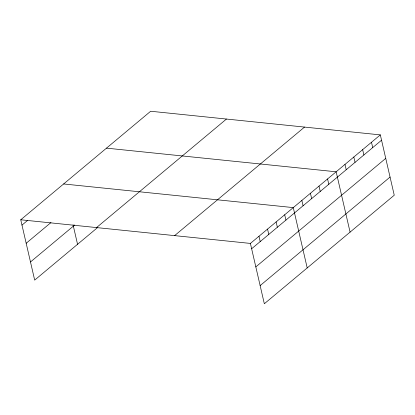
<?xml version="1.0" encoding="UTF-8"?>
<svg xmlns="http://www.w3.org/2000/svg" width="415" height="415" viewBox="0 0 415 415"><rect width="100%" height="100%" fill="white"/><g stroke="black" fill="none" stroke-linecap="round" stroke-linejoin="round"><path stroke-width="0.62" d="M97.561 227.586L34.678 280.115L20.75 219.779L150.671 111.246L380.322 134.885L394.25 195.221L264.329 303.754L250.401 243.423L380.322 134.885M21.979 225.112L27.696 220.334M26.171 243.263L50.941 222.57M30.487 261.964L74.793 224.951M96.534 227.581L226.455 119.048M174.616 235.621L304.537 127.083M251.63 248.751L381.551 140.213M255.822 266.902L385.743 158.369M260.138 285.603L390.059 177.07M106.499 148.145L336.15 171.789L350.078 232.12M63.625 183.964L293.275 207.604L307.204 267.94M20.75 219.779L250.401 243.423M371.487 142.267L372.717 147.595M362.653 149.644L363.882 154.977M353.819 157.026L355.048 162.358M344.984 164.407L346.214 169.735M327.575 178.948L328.805 184.281M319 186.112L320.23 191.445M310.425 193.276L311.655 198.609M301.85 200.44L303.08 205.773M284.7 214.768L285.93 220.1M276.125 221.932L277.355 227.259M267.55 229.096L268.78 234.423M258.976 236.26L260.205 241.587M73.076 224.899L77.553 244.3"/></g></svg>
